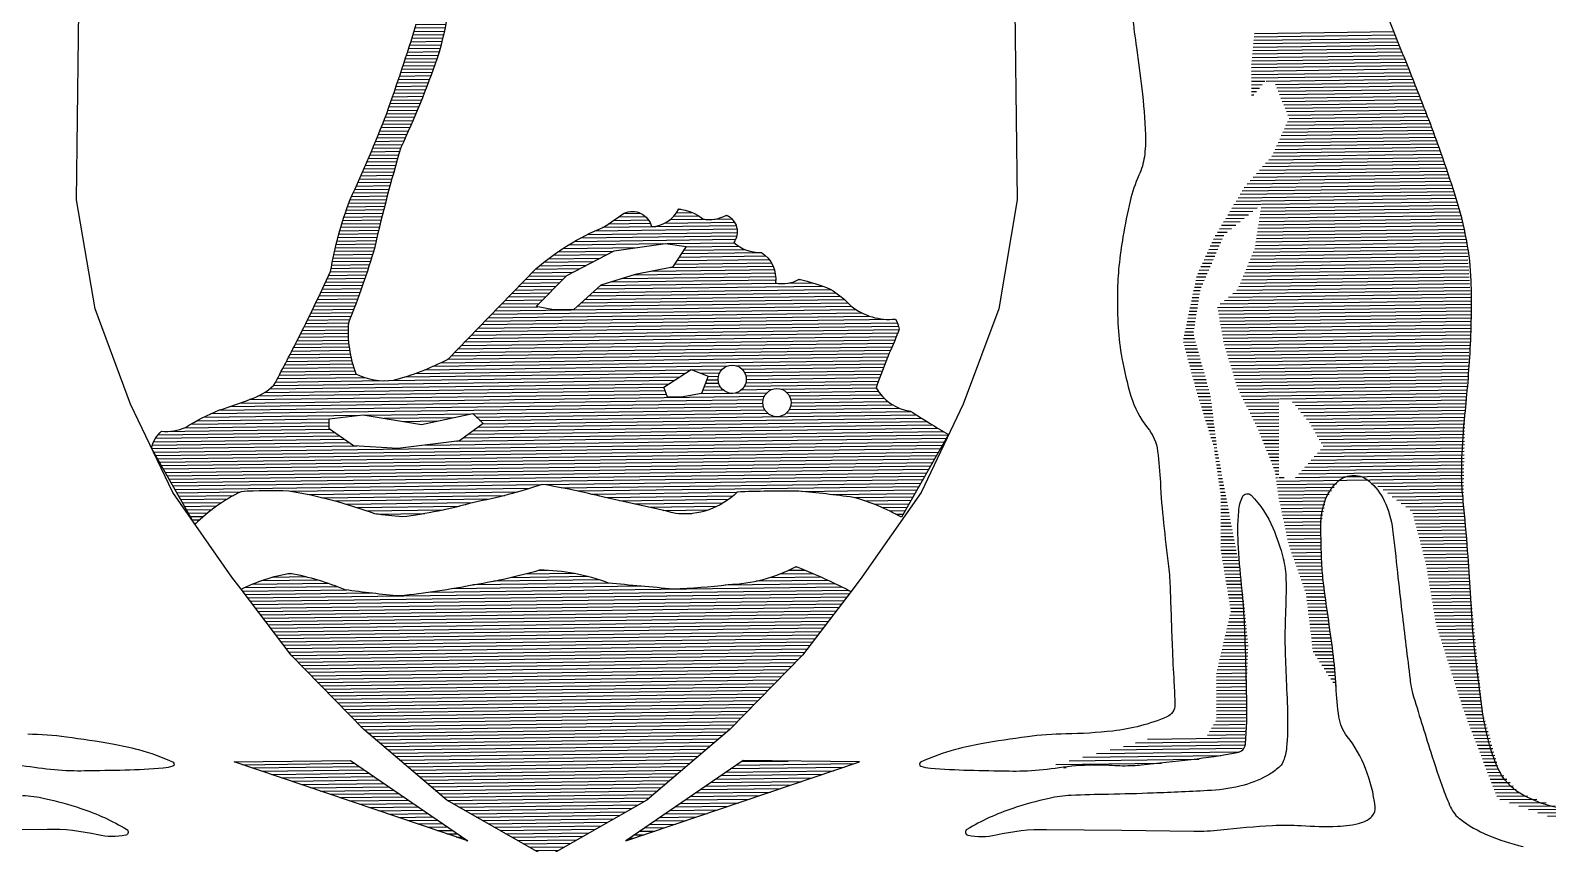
# Model space of a CAD drawing. Extents: x 0 to 420, y 0 to 297.
# Drawn here: x 363.204 to 367.948, y 99.036 to 101.58 of the extents above; entities that cross this region are included whole.
import ezdxf
from ezdxf.enums import TextEntityAlignment as Align

# ---------------------------------------------------------------- set-up
doc = ezdxf.new("R2010")
doc.units = 0
doc.header["$LTSCALE"] = 0.5
doc.layers.get('0').update_dxf_attribs({"linetype": 'CONTINUOUS'})
for name, color, linetype in [('TBLK07', 4, 'CONTINUOUS'), ('TBLK18', 4, 'CONTINUOUS'), ('TBLK25', 1, 'CONTINUOUS'), ('TBLK35', 3, 'CONTINUOUS'), ('TBLK50', 7, 'CONTINUOUS')]:
    doc.layers.add(name, color=color, linetype=linetype)
doc.styles.add('ISO', font='iso3098b.shx')

# ---------------------------------------------------------------- blocks, each defined once
blk = doc.blocks.new('*X67')
at = {"color": 0, "linetype": 'Continuous'}
for p, q in [((52167.79, 34200), (52179.09, 34200)), ((52169.13, 34201), (52177.1, 34201)), ((52170.48, 34202), (52173.32, 34202)), ((52162.62, 34196), (52183.15, 34196)), ((52163.89, 34197), (52182.43, 34197)), ((52165.17, 34198), (52181.67, 34198)), ((52166.48, 34199), (52180.54, 34199)), ((52157.69, 34192), (52185.61, 34192)), ((52158.9, 34193), (52185.05, 34193)), ((52160.13, 34194), (52184.46, 34194)), ((52161.37, 34195), (52183.82, 34195)), ((52152.4, 34187), (52187.92, 34187)), ((52153.41, 34188), (52187.52, 34188)), ((52154.43, 34189), (52187.09, 34189)), ((52155.46, 34190), (52186.63, 34190)), ((52156.51, 34191), (52186.14, 34191)), ((52148.47, 34183), (52149.69, 34183)), ((52149.44, 34184), (52152.69, 34184)), ((52150.41, 34185), (52158.21, 34185)), ((52151.4, 34186), (52188.29, 34186)), ((52160.06, 34185), (52173.53, 34185)), ((52163.24, 34184), (52172.57, 34184)), ((52165.22, 34183), (52171.12, 34183)), ((52173.8, 34185), (52188.6, 34185)), ((52175.58, 34184), (52188.56, 34184)), ((52176.86, 34183), (52188.5, 34183)), ((52177.87, 34182), (52188.44, 34182)), ((52178.61, 34181), (52188.37, 34181)), ((52178.73, 34180), (52188.29, 34180)), ((52178.81, 34179), (52188.21, 34179)), ((52178.88, 34178), (52188.11, 34178)), ((52178.86, 34174), (52187.63, 34174)), ((52178.9, 34175), (52187.76, 34175)), ((52178.91, 34177), (52188, 34177)), ((52178.92, 34176), (52187.89, 34176)), ((52178.26, 34169), (52186.82, 34169)), ((52178.43, 34170), (52187, 34170)), ((52178.58, 34171), (52187.17, 34171)), ((52178.7, 34172), (52187.33, 34172)), ((52178.8, 34173), (52187.48, 34173)), ((52177.25, 34165), (52186, 34165)), ((52177.57, 34166), (52186.22, 34166)), ((52177.83, 34167), (52186.42, 34167)), ((52178.06, 34168), (52186.63, 34168)), ((52175.93, 34161), (52185.02, 34161)), ((52176.26, 34162), (52185.28, 34162)), ((52176.59, 34163), (52185.53, 34163)), ((52176.92, 34164), (52185.77, 34164)), ((52174.25, 34156), (52183.57, 34156)), ((52174.59, 34157), (52183.88, 34157)), ((52174.93, 34158), (52184.18, 34158)), ((52175.26, 34159), (52184.47, 34159)), ((52175.6, 34160), (52184.75, 34160)), ((52172.87, 34152), (52182.07, 34152)), ((52173.22, 34153), (52182.45, 34153)), ((52173.56, 34154), (52182.83, 34154)), ((52173.91, 34155), (52183.2, 34155)), ((52171.11, 34147), (52180.1, 34147)), ((52171.46, 34148), (52180.5, 34148)), ((52171.82, 34149), (52180.9, 34149)), ((52172.17, 34150), (52181.29, 34150)), ((52172.52, 34151), (52181.68, 34151)), ((52169.67, 34143), (52178.44, 34143)), ((52170.03, 34144), (52178.86, 34144)), ((52170.39, 34145), (52179.28, 34145)), ((52170.75, 34146), (52179.69, 34146)), ((52167.75, 34138), (52176.27, 34138)), ((52168.16, 34139), (52176.72, 34139)), ((52168.56, 34140), (52177.15, 34140)), ((52168.94, 34141), (52177.59, 34141)), ((52169.3, 34142), (52178.02, 34142)), ((52166.1, 34134), (52174.45, 34134)), ((52166.51, 34135), (52174.91, 34135)), ((52166.93, 34136), (52175.37, 34136)), ((52167.34, 34137), (52175.82, 34137)), ((52164.39, 34130), (52172.57, 34130)), ((52164.82, 34131), (52173.04, 34131)), ((52165.25, 34132), (52173.51, 34132)), ((52165.67, 34133), (52173.99, 34133)), ((52162.19, 34125), (52171.05, 34125)), ((52162.64, 34126), (52171.35, 34126)), ((52163.08, 34127), (52171.65, 34127)), ((52163.52, 34128), (52171.96, 34128)), ((52163.96, 34129), (52172.26, 34129)), ((52160.38, 34121), (52169.88, 34121)), ((52160.83, 34122), (52170.17, 34122)), ((52161.29, 34123), (52170.46, 34123)), ((52161.74, 34124), (52170.76, 34124)), ((52158.04, 34116), (52168.47, 34116)), ((52158.51, 34117), (52168.75, 34117)), ((52158.98, 34118), (52169.03, 34118)), ((52159.45, 34119), (52169.31, 34119)), ((52159.91, 34120), (52169.59, 34120)), ((52156.42, 34112), (52167.38, 34112)), ((52156.79, 34113), (52167.65, 34113)), ((52157.17, 34114), (52167.92, 34114)), ((52157.57, 34115), (52168.19, 34115)), ((52154.74, 34107), (52166.07, 34107)), ((52155.05, 34108), (52166.33, 34108)), ((52155.38, 34109), (52166.59, 34109)), ((52155.72, 34110), (52166.85, 34110)), ((52156.06, 34111), (52167.11, 34111)), ((52233.03, 34107), (52245.3, 34107)), ((52234.56, 34108), (52244.76, 34108)), ((52236.04, 34109), (52243.9, 34109)), ((52237.47, 34110), (52242.43, 34110)), ((52249.45, 34107), (52269.88, 34107)), ((52251.06, 34108), (52261.16, 34108)), ((52252.15, 34109), (52259.38, 34109)), ((52252.95, 34110), (52257.57, 34110)), ((52253.56, 34111), (52254.26, 34111)), ((52264.13, 34108), (52269.11, 34108)), ((52267.42, 34109), (52267.78, 34109)), ((52153.59, 34103), (52165.07, 34103)), ((52153.86, 34104), (52165.32, 34104)), ((52154.14, 34105), (52165.57, 34105)), ((52154.44, 34106), (52165.82, 34106)), ((52224.88, 34103), (52270.48, 34103)), ((52226.87, 34104), (52270.63, 34104)), ((52229.02, 34105), (52270.58, 34105)), ((52231.38, 34106), (52270.34, 34106)), ((52152.37, 34098), (52163.65, 34098)), ((52152.6, 34099), (52163.96, 34099)), ((52152.83, 34100), (52164.27, 34100)), ((52153.07, 34101), (52164.57, 34101)), ((52153.32, 34102), (52164.82, 34102)), ((52216.68, 34098), (52232.42, 34098)), ((52218.13, 34099), (52234.42, 34099)), ((52219.67, 34100), (52241.42, 34100)), ((52221.3, 34101), (52248.92, 34101)), ((52223.03, 34102), (52270.14, 34102)), ((52250.15, 34101), (52269.7, 34101)), ((52254.21, 34098), (52277.73, 34098)), ((52254.87, 34099), (52272.82, 34099)), ((52255.54, 34100), (52270.98, 34100)), ((52151.56, 34094), (52162.33, 34094)), ((52151.77, 34095), (52162.67, 34095)), ((52151.96, 34096), (52163, 34096)), ((52152.16, 34097), (52163.33, 34097)), ((52211.51, 34094), (52224.42, 34094)), ((52212.7, 34095), (52226.42, 34095)), ((52213.96, 34096), (52228.42, 34096)), ((52215.29, 34097), (52230.42, 34097)), ((52251.1, 34094), (52280.96, 34094)), ((52252.21, 34095), (52280.47, 34095)), ((52252.87, 34096), (52279.81, 34096)), ((52253.54, 34097), (52278.93, 34097)), ((52149.63, 34090), (52160.92, 34090)), ((52150.11, 34091), (52161.29, 34091)), ((52150.6, 34092), (52161.64, 34092)), ((52151.08, 34093), (52161.99, 34093)), ((52207.51, 34090), (52218.51, 34090)), ((52208.51, 34091), (52219.51, 34091)), ((52209.51, 34092), (52220.51, 34092)), ((52210.51, 34093), (52222.42, 34093)), ((52233.63, 34090), (52281.68, 34090)), ((52236.97, 34091), (52281.67, 34091)), ((52240.3, 34092), (52281.55, 34092)), ((52245.6, 34093), (52281.32, 34093)), ((52288.43, 34090), (52288.96, 34090)), ((52147.16, 34085), (52159.03, 34085)), ((52147.66, 34086), (52159.42, 34086)), ((52148.15, 34087), (52159.81, 34087)), ((52148.65, 34088), (52160.19, 34088)), ((52149.14, 34089), (52160.56, 34089)), ((52202.51, 34085), (52213.51, 34085)), ((52203.51, 34086), (52214.51, 34086)), ((52204.51, 34087), (52215.51, 34087)), ((52205.51, 34088), (52216.51, 34088)), ((52206.51, 34089), (52217.51, 34089)), ((52225.93, 34085), (52300.51, 34085)), ((52227.07, 34086), (52299.21, 34086)), ((52228.21, 34087), (52297.75, 34087)), ((52229.35, 34088), (52295.32, 34088)), ((52230.5, 34089), (52282.08, 34089)), ((52285.4, 34089), (52292.44, 34089)), ((52145.15, 34081), (52157.41, 34081)), ((52145.66, 34082), (52157.83, 34082)), ((52146.16, 34083), (52158.23, 34083)), ((52146.66, 34084), (52158.64, 34084)), ((52198.51, 34081), (52305.07, 34081)), ((52199.51, 34082), (52303.71, 34082)), ((52200.51, 34083), (52212.06, 34083)), ((52201.51, 34084), (52212.51, 34084)), ((52223.64, 34083), (52302.73, 34083)), ((52224.78, 34084), (52301.68, 34084)), ((52142.59, 34076), (52156.48, 34076)), ((52143.11, 34077), (52156.49, 34077)), ((52143.62, 34078), (52156.53, 34078)), ((52144.14, 34079), (52156.59, 34079)), ((52144.65, 34080), (52156.99, 34080)), ((52193.51, 34076), (52317.39, 34076)), ((52194.51, 34077), (52317.07, 34077)), ((52195.51, 34078), (52316.65, 34078)), ((52196.51, 34079), (52309.08, 34079)), ((52197.51, 34080), (52306.76, 34080)), ((52140.5, 34072), (52156.73, 34072)), ((52141.03, 34073), (52156.63, 34073)), ((52141.55, 34074), (52156.55, 34074)), ((52142.07, 34075), (52156.5, 34075)), ((52189.51, 34072), (52316.34, 34072)), ((52190.51, 34073), (52316.76, 34073)), ((52191.51, 34074), (52317.17, 34074)), ((52192.51, 34075), (52317.57, 34075)), ((52137.82, 34067), (52157.69, 34067)), ((52138.36, 34068), (52157.44, 34068)), ((52138.9, 34069), (52157.22, 34069)), ((52139.43, 34070), (52157.03, 34070)), ((52139.97, 34071), (52156.86, 34071)), ((52183.34, 34067), (52314.16, 34067)), ((52185.42, 34068), (52314.56, 34068)), ((52186.51, 34069), (52315.02, 34069)), ((52187.51, 34070), (52315.47, 34070)), ((52188.51, 34071), (52315.91, 34071)), ((52135.65, 34063), (52161.28, 34063)), ((52136.2, 34064), (52158.79, 34064)), ((52136.74, 34065), (52158.29, 34065)), ((52137.28, 34066), (52157.97, 34066)), ((52172.85, 34063), (52254.86, 34063)), ((52175.93, 34064), (52256.46, 34064)), ((52178.64, 34065), (52267.29, 34065)), ((52181.1, 34066), (52313.75, 34066)), ((52256.83, 34064), (52265.68, 34064)), ((52259.33, 34063), (52264.95, 34063)), ((52269.91, 34065), (52313.34, 34065)), ((52271.52, 34064), (52312.94, 34064)), ((52272.26, 34063), (52312.54, 34063)), ((52131.82, 34059), (52248.63, 34059)), ((52133.28, 34060), (52250.06, 34060)), ((52134.5, 34061), (52251.66, 34061)), ((52135.1, 34062), (52167.04, 34062)), ((52168.16, 34062), (52253.26, 34062)), ((52260.37, 34059), (52265.05, 34059)), ((52260.77, 34060), (52264.63, 34060)), ((52261.17, 34061), (52264.48, 34061)), ((52261.57, 34062), (52264.58, 34062)), ((52272.16, 34059), (52310.96, 34059)), ((52272.58, 34060), (52311.35, 34060)), ((52272.62, 34062), (52312.14, 34062)), ((52272.72, 34061), (52311.75, 34061)), ((52118.37, 34054), (52277.48, 34054)), ((52121.65, 34055), (52277.58, 34055)), ((52124.65, 34056), (52277.95, 34056)), ((52127.37, 34057), (52249.3, 34057)), ((52129.96, 34058), (52248.97, 34058)), ((52259.06, 34057), (52278.68, 34057)), ((52259.97, 34058), (52265.87, 34058)), ((52271.33, 34058), (52280.29, 34058)), ((52282.91, 34058), (52310.65, 34058)), ((52284.52, 34057), (52311.25, 34057)), ((52285.26, 34056), (52311.99, 34056)), ((52285.62, 34055), (52312.88, 34055)), ((52285.72, 34054), (52313.97, 34054)), ((52110.13, 34050), (52150.6, 34050)), ((52111.93, 34051), (52150.6, 34051)), ((52113.88, 34052), (52159.69, 34052)), ((52116.01, 34053), (52277.63, 34053)), ((52161.12, 34052), (52192.15, 34052)), ((52166.78, 34051), (52187.15, 34051)), ((52172.45, 34050), (52182.15, 34050)), ((52192.69, 34052), (52278.05, 34052)), ((52193.69, 34051), (52278.87, 34051)), ((52194.69, 34050), (52322.28, 34050)), ((52284.33, 34051), (52320.74, 34051)), ((52285.16, 34052), (52317.31, 34052)), ((52285.58, 34053), (52315.37, 34053)), ((52099.22, 34045), (52154.93, 34045)), ((52099.77, 34046), (52153.53, 34046)), ((52100.51, 34047), (52152.13, 34047)), ((52101.49, 34048), (52150.73, 34048)), ((52108.37, 34049), (52150.6, 34049)), ((52189.87, 34045), (52330.14, 34045)), ((52191.27, 34046), (52328.55, 34046)), ((52192.67, 34047), (52326.96, 34047)), ((52194.07, 34048), (52325.39, 34048)), ((52195.47, 34049), (52323.83, 34049)), ((52098.66, 34043), (52158.78, 34043)), ((52098.81, 34044), (52156.33, 34044)), ((52099.21, 34042), (52330.38, 34042)), ((52099.76, 34041), (52329.8, 34041)), ((52178.78, 34043), (52330.97, 34043)), ((52187.78, 34044), (52331.55, 34044)), ((52100.32, 34040), (52329.22, 34040)), ((52100.87, 34039), (52328.63, 34039)), ((52101.42, 34038), (52328.05, 34038)), ((52101.98, 34037), (52327.47, 34037)), ((52102.53, 34036), (52326.88, 34036)), ((52103.08, 34035), (52326.3, 34035)), ((52103.63, 34034), (52325.72, 34034)), ((52104.19, 34033), (52325.13, 34033)), ((52104.74, 34032), (52324.55, 34032)), ((52105.29, 34031), (52212.32, 34031)), ((52105.85, 34030), (52124.41, 34030)), ((52106.4, 34029), (52122.43, 34029)), ((52106.95, 34028), (52120.64, 34028)), ((52107.51, 34027), (52119, 34027)), ((52139.1, 34030), (52209.13, 34030)), ((52144, 34029), (52205.65, 34029)), ((52148.19, 34028), (52201.77, 34028)), ((52151.89, 34027), (52197.35, 34027)), ((52213.11, 34031), (52323.97, 34031)), ((52218.31, 34030), (52323.38, 34030)), ((52222.92, 34029), (52322.8, 34029)), ((52227.1, 34028), (52269.51, 34028)), ((52231, 34027), (52268.4, 34027)), ((52288.52, 34028), (52322.22, 34028)), ((52297.18, 34027), (52321.63, 34027)), ((52108.06, 34026), (52117.49, 34026)), ((52108.61, 34025), (52116.09, 34025)), ((52109.16, 34024), (52114.79, 34024)), ((52109.72, 34023), (52113.56, 34023)), ((52155.24, 34026), (52192.27, 34026)), ((52158.31, 34025), (52188.34, 34025)), ((52161.17, 34024), (52183.82, 34024)), ((52164.24, 34023), (52178.32, 34023)), ((52235.38, 34026), (52267.11, 34026)), ((52239.66, 34025), (52265.59, 34025)), ((52243.85, 34024), (52263.72, 34024)), ((52247.95, 34023), (52261.21, 34023)), ((52303.91, 34026), (52321.05, 34026)), ((52307.01, 34025), (52320.47, 34025)), ((52309.65, 34024), (52319.88, 34024)), ((52311.98, 34023), (52319.3, 34023)), ((52110.27, 34022), (52112.41, 34022)), ((52110.82, 34021), (52111.33, 34021)), ((52252.42, 34022), (52256.4, 34022)), ((52314.08, 34022), (52318.72, 34022)), ((52315.99, 34021), (52318.13, 34021))]:
    blk.add_line(p, q, dxfattribs=at)
blk = doc.blocks.new('*X73')
at = {"color": 0, "linetype": 'Continuous'}
for p, q in [((602.15, 271), (643.35, 271)), ((602.27, 272), (642.96, 272)), ((601.7, 267), (644.91, 267)), ((601.81, 268), (644.52, 268)), ((601.93, 269), (644.13, 269)), ((602.04, 270), (643.74, 270)), ((601.25, 262), (646.85, 262)), ((601.26, 263), (646.47, 263)), ((601.36, 264), (646.08, 264)), ((601.47, 265), (645.69, 265)), ((601.59, 266), (645.3, 266)), ((601.2, 258), (605.12, 258)), ((601.21, 259), (648.01, 259)), ((601.22, 260), (647.63, 260)), ((601.24, 261), (647.24, 261)), ((605.47, 258), (648.37, 258)), ((601.14, 254), (601.83, 254)), ((601.16, 255), (602.66, 255)), ((601.17, 256), (603.48, 256)), ((601.18, 257), (604.3, 257)), ((608.21, 257), (648.74, 257)), ((608.59, 256), (649.11, 256)), ((608.98, 255), (649.48, 255)), ((609.36, 254), (649.84, 254)), ((609.75, 253), (650.21, 253)), ((610.13, 252), (650.58, 252)), ((610.52, 251), (650.94, 251)), ((610.9, 250), (651.31, 250)), ((611.29, 249), (651.68, 249)), ((610.64, 244), (653.51, 244)), ((611.11, 245), (653.15, 245)), ((611.58, 246), (652.78, 246)), ((611.67, 248), (652.05, 248)), ((612.05, 247), (652.41, 247)), ((608.76, 240), (654.98, 240)), ((609.23, 241), (654.62, 241)), ((609.7, 242), (654.25, 242)), ((610.17, 243), (653.88, 243)), ((606.85, 236), (656.43, 236)), ((607.35, 237), (656.08, 237)), ((607.82, 238), (655.72, 238)), ((608.29, 239), (655.35, 239)), ((602.29, 231), (658.03, 231)), ((603.2, 232), (657.71, 232)), ((604.11, 233), (657.39, 233)), ((605.02, 234), (657.07, 234)), ((605.93, 235), (656.75, 235)), ((598.69, 227), (659.31, 227)), ((599.55, 228), (658.99, 228)), ((600.46, 229), (658.67, 229)), ((601.37, 230), (658.35, 230)), ((595.6, 222), (603.59, 222)), ((596.22, 223), (660.52, 223)), ((596.83, 224), (660.28, 224)), ((597.45, 225), (659.95, 225)), ((598.07, 226), (659.63, 226)), ((603.71, 222), (660.76, 222)), ((593.13, 218), (598.57, 218)), ((593.75, 219), (599.83, 219)), ((594.36, 220), (601.08, 220)), ((594.98, 221), (602.34, 221)), ((603.04, 218), (661.71, 218)), ((603.21, 219), (661.47, 219)), ((603.38, 220), (661.24, 220)), ((603.55, 221), (661, 221)), ((590.04, 213), (592.5, 213)), ((590.66, 214), (593.55, 214)), ((591.27, 215), (594.81, 215)), ((591.89, 216), (596.06, 216)), ((592.51, 217), (597.32, 217)), ((602.21, 213), (662.91, 213)), ((602.38, 214), (662.67, 214)), ((602.54, 215), (662.43, 215)), ((602.71, 216), (662.19, 216)), ((602.88, 217), (661.95, 217)), ((588.05, 209), (590.69, 209)), ((588.52, 210), (591.14, 210)), ((588.99, 211), (591.59, 211)), ((589.46, 212), (592.05, 212)), ((601.5, 209), (663.59, 209)), ((601.71, 210), (663.54, 210)), ((601.87, 211), (663.38, 211)), ((602.04, 212), (663.14, 212)), ((586.17, 205), (588.87, 205)), ((586.64, 206), (589.33, 206)), ((587.11, 207), (589.78, 207)), ((587.58, 208), (590.23, 208)), ((599.77, 205), (663.8, 205)), ((600.21, 206), (663.75, 206)), ((600.64, 207), (663.7, 207)), ((601.07, 208), (663.64, 208)), ((584.16, 200), (586.61, 200)), ((584.38, 201), (587.06, 201)), ((584.76, 202), (587.52, 202)), ((585.23, 203), (587.97, 203)), ((585.7, 204), (588.42, 204)), ((597.61, 200), (664.07, 200)), ((598.05, 201), (664.02, 201)), ((598.48, 202), (663.97, 202)), ((598.91, 203), (663.91, 203)), ((599.34, 204), (663.86, 204)), ((583.26, 196), (585.18, 196)), ((583.48, 197), (585.35, 197)), ((583.71, 198), (585.7, 198)), ((583.93, 199), (586.16, 199)), ((594.92, 196), (664.29, 196)), ((596.15, 197), (664.23, 197)), ((596.75, 198), (664.18, 198)), ((597.18, 199), (664.13, 199)), ((582.14, 191), (584.35, 191)), ((582.36, 192), (584.51, 192)), ((582.59, 193), (584.68, 193)), ((582.81, 194), (584.85, 194)), ((583.03, 195), (585.02, 195)), ((590.39, 192), (664.5, 192)), ((590.56, 191), (664.55, 191)), ((591.23, 193), (664.45, 193)), ((592.46, 194), (664.39, 194)), ((593.69, 195), (664.34, 195)), ((581.24, 187), (583.68, 187)), ((581.47, 188), (583.85, 188)), ((581.69, 189), (584.01, 189)), ((581.91, 190), (584.18, 190)), ((590.73, 190), (664.61, 190)), ((590.9, 189), (664.58, 189)), ((591.06, 188), (664.51, 188)), ((591.23, 187), (664.43, 187)), ((580.32, 182), (583.87, 182)), ((580.34, 183), (583.6, 183)), ((580.57, 184), (583.34, 184)), ((580.79, 185), (583.34, 185)), ((581.02, 186), (583.51, 186)), ((591.4, 186), (664.35, 186)), ((591.57, 185), (664.27, 185)), ((591.74, 184), (664.2, 184)), ((591.91, 183), (664.12, 183)), ((592.07, 182), (664.04, 182)), ((580.57, 181), (584.13, 181)), ((580.82, 180), (584.39, 180)), ((581.08, 179), (584.66, 179)), ((581.33, 178), (584.92, 178)), ((592.28, 181), (663.97, 181)), ((592.57, 180), (663.89, 180)), ((592.86, 179), (663.81, 179)), ((593.16, 178), (663.73, 178)), ((581.58, 177), (585.18, 177)), ((581.83, 176), (585.45, 176)), ((582.09, 175), (585.71, 175)), ((582.34, 174), (585.98, 174)), ((582.59, 173), (586.24, 173)), ((593.45, 177), (663.66, 177)), ((593.74, 176), (663.58, 176)), ((594.04, 175), (663.5, 175)), ((594.33, 174), (663.43, 174)), ((594.62, 173), (663.35, 173)), ((582.85, 172), (586.5, 172)), ((583.1, 171), (586.77, 171)), ((583.35, 170), (587.03, 170)), ((583.6, 169), (587.3, 169)), ((594.92, 172), (663.27, 172)), ((595.21, 171), (663.19, 171)), ((595.5, 170), (663.12, 170)), ((595.8, 169), (663.04, 169)), ((583.86, 168), (587.56, 168)), ((584.13, 167), (587.82, 167)), ((584.43, 166), (588.04, 166)), ((584.72, 165), (588.15, 165)), ((596.13, 168), (662.96, 168)), ((596.61, 167), (662.89, 167)), ((597.1, 166), (662.81, 166)), ((597.58, 165), (607.99, 165)), ((608.19, 165), (662.73, 165)), ((585.02, 164), (588.26, 164)), ((585.32, 163), (588.38, 163)), ((585.62, 162), (588.49, 162)), ((585.92, 161), (588.6, 161)), ((586.21, 160), (588.71, 160)), ((598.07, 164), (607.98, 164)), ((598.55, 163), (607.96, 163)), ((599.03, 162), (607.95, 162)), ((599.52, 161), (607.94, 161)), ((600, 160), (607.92, 160)), ((611.98, 164), (662.65, 164)), ((612.79, 163), (662.58, 163)), ((613.6, 162), (662.5, 162)), ((614.41, 161), (662.42, 161)), ((615.22, 160), (662.35, 160)), ((586.51, 159), (588.82, 159)), ((586.81, 158), (588.93, 158)), ((587.11, 157), (589.05, 157)), ((587.41, 156), (589.16, 156)), ((600.49, 159), (607.91, 159)), ((600.97, 158), (607.9, 158)), ((601.45, 157), (607.89, 157)), ((601.92, 156), (607.87, 156)), ((616.03, 159), (662.3, 159)), ((616.85, 158), (662.26, 158)), ((617.42, 157), (662.23, 157)), ((617.97, 156), (662.2, 156)), ((587.71, 155), (589.27, 155)), ((588, 154), (589.38, 154)), ((588.3, 153), (589.49, 153)), ((588.6, 152), (589.61, 152)), ((588.85, 151), (589.72, 151)), ((602.31, 155), (607.86, 155)), ((602.69, 154), (607.85, 154)), ((603.08, 153), (607.83, 153)), ((603.46, 152), (607.82, 152)), ((603.85, 151), (607.81, 151)), ((618.53, 155), (662.17, 155)), ((619.08, 154), (662.14, 154)), ((619.63, 153), (662.1, 153)), ((620.19, 152), (662.07, 152)), ((620.74, 151), (662.04, 151)), ((588.98, 150), (589.85, 150)), ((589.11, 149), (590.02, 149)), ((589.24, 148), (590.2, 148)), ((589.37, 147), (590.37, 147)), ((604.23, 150), (607.79, 150)), ((604.62, 149), (607.78, 149)), ((605, 148), (607.77, 148)), ((605.39, 147), (607.76, 147)), ((617.22, 147), (661.91, 147)), ((618.14, 148), (661.95, 148)), ((619.07, 149), (661.98, 149)), ((619.99, 150), (662.01, 150)), ((589.5, 146), (590.54, 146)), ((589.63, 145), (590.72, 145)), ((589.76, 144), (590.89, 144)), ((589.89, 143), (591.07, 143)), ((590.02, 142), (591.24, 142)), ((605.77, 146), (607.74, 146)), ((606.16, 145), (607.73, 145)), ((606.54, 144), (607.72, 144)), ((606.71, 143), (606.86, 143)), ((606.84, 142), (607.31, 142)), ((606.93, 143), (607.7, 143)), ((607.69, 142), (609.27, 142)), ((612.6, 142), (661.76, 142)), ((613.52, 143), (661.79, 143)), ((614.45, 144), (661.82, 144)), ((615.37, 145), (661.85, 145)), ((616.3, 146), (661.88, 146)), ((590.15, 141), (591.41, 141)), ((590.27, 140), (591.59, 140)), ((590.4, 139), (591.76, 139)), ((590.53, 138), (591.94, 138)), ((606.97, 141), (661.72, 141)), ((607.1, 140), (624.52, 140)), ((607.23, 139), (623.78, 139)), ((607.36, 138), (623.04, 138)), ((635.03, 140), (661.69, 140)), ((636.56, 139), (661.66, 139)), ((638.1, 138), (661.63, 138)), ((590.59, 134), (592.63, 134)), ((590.6, 135), (592.46, 135)), ((590.61, 136), (592.28, 136)), ((590.62, 137), (592.11, 137)), ((607.49, 137), (622.3, 137)), ((607.62, 136), (621.56, 136)), ((607.83, 135), (621.23, 135)), ((608.03, 134), (621.03, 134)), ((639.48, 137), (661.6, 137)), ((640.78, 136), (661.57, 136)), ((642.08, 135), (661.53, 135)), ((643.38, 134), (661.54, 134)), ((590.52, 129), (593.52, 129)), ((590.53, 130), (593.34, 130)), ((590.55, 131), (593.16, 131)), ((590.56, 132), (592.99, 132)), ((590.57, 133), (592.81, 133)), ((608.23, 133), (620.82, 133)), ((608.43, 132), (620.62, 132)), ((608.63, 131), (620.41, 131)), ((608.83, 130), (620.21, 130)), ((609.03, 129), (620, 129)), ((644.67, 133), (661.61, 133)), ((645.97, 132), (661.69, 132)), ((646.7, 131), (661.76, 131)), ((646.95, 130), (661.84, 130)), ((647.2, 129), (661.91, 129)), ((590.47, 125), (594.23, 125)), ((590.48, 126), (594.05, 126)), ((590.49, 127), (593.87, 127)), ((590.51, 128), (593.7, 128)), ((609.23, 128), (619.8, 128)), ((609.43, 127), (619.8, 127)), ((609.63, 126), (619.81, 126)), ((609.83, 125), (619.82, 125)), ((647.46, 128), (661.99, 128)), ((647.71, 127), (662.06, 127)), ((647.96, 126), (662.13, 126)), ((648.21, 125), (662.21, 125)), ((590.43, 122), (594.76, 122)), ((590.44, 123), (594.58, 123)), ((590.46, 124), (594.4, 124)), ((590.46, 121), (594.93, 121)), ((590.62, 120), (595.11, 120)), ((610.03, 124), (619.83, 124)), ((610.23, 123), (619.84, 123)), ((610.44, 122), (619.85, 122)), ((610.78, 121), (619.86, 121)), ((611.12, 120), (619.88, 120)), ((648.47, 124), (662.28, 124)), ((648.72, 123), (662.36, 123)), ((648.97, 122), (662.43, 122)), ((649.23, 121), (662.51, 121)), ((649.48, 120), (662.58, 120)), ((590.77, 119), (595.29, 119)), ((590.92, 118), (595.47, 118)), ((591.08, 117), (595.64, 117)), ((591.23, 116), (595.82, 116)), ((611.47, 119), (619.89, 119)), ((611.81, 118), (619.9, 118)), ((612.15, 117), (619.91, 117)), ((612.49, 116), (619.98, 116)), ((649.73, 119), (662.64, 119)), ((649.98, 118), (662.69, 118)), ((650.24, 117), (662.75, 117)), ((650.44, 116), (662.8, 116)), ((591.38, 115), (596, 115)), ((591.54, 114), (596.17, 114)), ((591.69, 113), (596.33, 113)), ((591.84, 112), (596.42, 112)), ((592, 111), (596.51, 111)), ((612.84, 115), (620.05, 115)), ((613.18, 114), (620.12, 114)), ((613.52, 113), (620.2, 113)), ((613.86, 112), (620.27, 112)), ((614.21, 111), (620.34, 111)), ((650.59, 115), (662.85, 115)), ((650.75, 114), (662.91, 114)), ((650.9, 113), (662.96, 113)), ((651.05, 112), (663.02, 112)), ((651.21, 111), (663.07, 111)), ((592.15, 110), (596.59, 110)), ((592.3, 109), (596.68, 109)), ((592.46, 108), (596.77, 108)), ((592.61, 107), (596.85, 107)), ((614.55, 110), (620.46, 110)), ((614.89, 109), (620.59, 109)), ((615.23, 108), (620.71, 108)), ((615.35, 107), (620.83, 107)), ((651.36, 110), (663.12, 110)), ((651.51, 109), (663.18, 109)), ((651.67, 108), (663.23, 108)), ((651.82, 107), (663.31, 107)), ((592.76, 106), (596.94, 106)), ((592.92, 105), (597.03, 105)), ((593.07, 104), (597.12, 104)), ((593.13, 103), (597.2, 103)), ((615.45, 106), (620.96, 106)), ((615.56, 105), (621.08, 105)), ((615.66, 104), (621.2, 104)), ((615.77, 103), (621.33, 103)), ((651.97, 106), (663.4, 106)), ((652.13, 105), (663.49, 105)), ((652.28, 104), (663.58, 104)), ((652.43, 103), (663.67, 103)), ((591.9, 98), (597.64, 98)), ((592.15, 99), (597.55, 99)), ((592.39, 100), (597.46, 100)), ((592.64, 101), (597.38, 101)), ((592.88, 102), (597.29, 102)), ((615.87, 102), (621.45, 102)), ((615.98, 101), (621.57, 101)), ((616.08, 100), (621.7, 100)), ((616.19, 99), (621.82, 99)), ((616.29, 98), (621.94, 98)), ((652.59, 102), (663.75, 102)), ((652.74, 101), (663.84, 101)), ((652.89, 100), (663.93, 100)), ((653.05, 99), (664.02, 99)), ((653.27, 98), (664.11, 98)), ((590.92, 94), (597.98, 94)), ((591.16, 95), (597.9, 95)), ((591.41, 96), (597.81, 96)), ((591.66, 97), (597.72, 97)), ((616.39, 97), (622.07, 97)), ((616.5, 96), (622.19, 96)), ((616.6, 95), (622.31, 95)), ((616.71, 94), (622.44, 94)), ((653.58, 97), (664.2, 97)), ((653.88, 96), (664.29, 96)), ((654.19, 95), (664.38, 95)), ((654.49, 94), (664.47, 94)), ((589.69, 89), (597.86, 89)), ((589.94, 90), (597.91, 90)), ((590.18, 91), (597.95, 91)), ((590.43, 92), (598, 92)), ((590.67, 93), (598.05, 93)), ((616.81, 93), (622.56, 93)), ((616.92, 92), (622.69, 92)), ((617.02, 91), (622.81, 91)), ((617.62, 90), (622.89, 90)), ((618.26, 89), (622.97, 89)), ((654.8, 93), (664.56, 93)), ((655.1, 92), (664.65, 92)), ((655.41, 91), (664.74, 91)), ((655.72, 90), (664.83, 90)), ((656.02, 89), (664.92, 89)), ((588.76, 85), (597.67, 85)), ((588.96, 86), (597.72, 86)), ((589.2, 87), (597.76, 87)), ((589.45, 88), (597.81, 88)), ((618.89, 88), (623.05, 88)), ((619.53, 87), (623.12, 87)), ((620.17, 86), (623.2, 86)), ((620.8, 85), (623.27, 85)), ((656.33, 88), (665.01, 88)), ((656.63, 87), (665.1, 87)), ((656.94, 86), (665.18, 86)), ((657.24, 85), (665.27, 85)), ((588.68, 80), (597.43, 80)), ((588.7, 81), (597.48, 81)), ((588.71, 82), (597.52, 82)), ((588.73, 83), (597.57, 83)), ((588.75, 84), (597.62, 84)), ((621.44, 84), (623.35, 84)), ((622.08, 83), (623.43, 83)), ((622.72, 82), (623.5, 82)), ((623.35, 81), (623.58, 81)), ((657.55, 84), (665.36, 84)), ((657.86, 83), (665.45, 83)), ((658.16, 82), (665.54, 82)), ((658.47, 81), (665.63, 81)), ((658.77, 80), (665.72, 80)), ((588.62, 76), (597.24, 76)), ((588.63, 77), (597.29, 77)), ((588.65, 78), (597.33, 78)), ((588.67, 79), (597.38, 79)), ((659.08, 79), (665.81, 79)), ((659.38, 78), (665.9, 78)), ((659.69, 77), (665.99, 77)), ((660, 76), (666.08, 76)), ((588.3, 71), (597, 71)), ((588.55, 72), (597.05, 72)), ((588.57, 73), (597.1, 73)), ((588.59, 74), (597.14, 74)), ((588.6, 75), (597.19, 75)), ((660.3, 75), (666.17, 75)), ((660.61, 74), (666.26, 74)), ((660.94, 73), (666.35, 73)), ((661.31, 72), (666.56, 72)), ((661.68, 71), (666.83, 71)), ((585.82, 67), (596.81, 67)), ((586.44, 68), (596.86, 68)), ((587.06, 69), (596.91, 69)), ((587.68, 70), (596.95, 70)), ((662.05, 70), (667.1, 70)), ((662.42, 69), (667.36, 69)), ((662.79, 68), (667.63, 68)), ((663.16, 67), (667.89, 67)), ((557.37, 63), (595.98, 63)), ((561.26, 64), (596.67, 64)), ((564.76, 65), (596.72, 65)), ((568.26, 66), (596.76, 66)), ((663.52, 66), (668.16, 66)), ((663.89, 65), (668.43, 65)), ((664.26, 64), (668.69, 64)), ((664.63, 63), (668.96, 63)), ((541.41, 59), (572.31, 59)), ((543.7, 58), (544.43, 58)), ((545.34, 60), (583.33, 60)), ((549.35, 61), (589.69, 61)), ((553.36, 62), (594.77, 62)), ((665, 62), (669.23, 62)), ((665.37, 61), (669.49, 61)), ((665.74, 60), (669.76, 60)), ((666.11, 59), (670.02, 59)), ((666.48, 58), (670.29, 58)), ((666.85, 57), (670.56, 57)), ((667.22, 56), (670.82, 56)), ((667.59, 55), (671.46, 55)), ((667.96, 54), (672.35, 54)), ((668.33, 53), (673.23, 53)), ((668.7, 52), (674.12, 52)), ((669.07, 51), (675.01, 51)), ((669.44, 50), (675.89, 50)), ((669.81, 49), (676.78, 49)), ((670.18, 48), (679.16, 48)), ((671.1, 47), (681.85, 47)), ((673.86, 46), (684.55, 46)), ((676.62, 45), (687.25, 45)), ((679.38, 44), (690.39, 44)), ((682.14, 43), (697, 43)), ((684.9, 42), (703.61, 42))]:
    blk.add_line(p, q, dxfattribs=at)
blk = doc.blocks.new('*X72')
at = {"color": 0, "linetype": 'Continuous'}
for p, q in [((303.63, 62), (336.45, 62)), ((306.46, 61), (337.86, 61)), ((309.29, 60), (339.28, 60)), ((312.13, 59), (340.7, 59)), ((314.96, 58), (342.11, 58)), ((445, 58), (476.4, 58)), ((446.49, 59), (479.48, 59)), ((447.99, 60), (482.57, 60)), ((449.49, 61), (463.2, 61)), ((317.79, 57), (343.53, 57)), ((320.63, 56), (344.95, 56)), ((323.46, 55), (346.36, 55)), ((326.29, 54), (347.78, 54)), ((439, 54), (464.05, 54)), ((440.5, 55), (467.14, 55)), ((442, 56), (470.23, 56)), ((443.5, 57), (473.31, 57)), ((329.13, 53), (349.2, 53)), ((331.96, 52), (350.61, 52)), ((334.79, 51), (352.03, 51)), ((337.63, 50), (353.45, 50)), ((340.46, 49), (354.86, 49)), ((431.52, 49), (448.62, 49)), ((433.01, 50), (451.71, 50)), ((434.51, 51), (454.79, 51)), ((436.01, 52), (457.88, 52)), ((437.51, 53), (460.97, 53)), ((343.29, 48), (356.28, 48)), ((346.13, 47), (357.7, 47)), ((348.96, 46), (359.11, 46)), ((351.79, 45), (360.53, 45)), ((425.52, 45), (436.27, 45)), ((427.02, 46), (439.36, 46)), ((428.52, 47), (442.45, 47)), ((430.02, 48), (445.53, 48)), ((354.63, 44), (361.95, 44)), ((357.46, 43), (363.36, 43)), ((360.29, 42), (364.78, 42)), ((363.13, 41), (366.2, 41)), ((365.96, 40), (367.61, 40)), ((418.04, 40), (420.84, 40)), ((419.53, 41), (423.93, 41)), ((421.03, 42), (427.01, 42)), ((422.53, 43), (430.1, 43)), ((424.03, 44), (433.19, 44)), ((368.79, 39), (369.03, 39)), ((416.54, 39), (417.75, 39))]:
    blk.add_line(p, q, dxfattribs=at)
blk = doc.blocks.new('*X68')
at = {"color": 0, "linetype": 'Continuous'}
for p, q in [((52133.52, 34005), (52143.28, 34005)), ((52138.06, 34006), (52139.04, 34006)), ((52207.44, 34005), (52221.71, 34005)), ((52211.27, 34006), (52213.93, 34006)), ((52284.32, 34005), (52289.18, 34005)), ((52286.42, 34006), (52286.82, 34006)), ((52124.63, 34001), (52155.2, 34001)), ((52125.18, 34002), (52152.4, 34002)), ((52127.51, 34003), (52149.74, 34003)), ((52130.21, 34004), (52146.75, 34004)), ((52186.18, 34001), (52241.37, 34001)), ((52192.1, 34002), (52232.37, 34002)), ((52198.13, 34003), (52229.14, 34003)), ((52203.13, 34004), (52225.91, 34004)), ((52265.79, 34001), (52297.79, 34001)), ((52274.92, 34002), (52295.74, 34002)), ((52278.91, 34003), (52293.63, 34003)), ((52281.87, 34004), (52291.45, 34004)), ((52125.36, 34000), (52162.45, 34000)), ((52126.1, 33999), (52301.8, 33999)), ((52126.84, 33998), (52302.06, 33998)), ((52127.58, 33997), (52301.28, 33997)), ((52128.32, 33996), (52300.5, 33996)), ((52179.07, 34000), (52299.81, 34000)), ((52129.06, 33995), (52299.72, 33995)), ((52129.8, 33994), (52298.94, 33994)), ((52130.54, 33993), (52298.16, 33993)), ((52131.28, 33992), (52297.38, 33992)), ((52132.02, 33991), (52296.6, 33991)), ((52132.76, 33990), (52295.82, 33990)), ((52133.49, 33989), (52295.04, 33989)), ((52134.23, 33988), (52294.26, 33988)), ((52134.97, 33987), (52293.48, 33987)), ((52135.71, 33986), (52292.7, 33986)), ((52136.45, 33985), (52291.92, 33985)), ((52137.19, 33984), (52291.14, 33984)), ((52137.93, 33983), (52290.36, 33983)), ((52138.69, 33982), (52289.58, 33982)), ((52139.64, 33981), (52288.8, 33981)), ((52140.6, 33980), (52287.98, 33980)), ((52141.55, 33979), (52286.98, 33979)), ((52142.51, 33978), (52285.97, 33978)), ((52143.46, 33977), (52284.97, 33977)), ((52144.42, 33976), (52283.96, 33976)), ((52145.37, 33975), (52282.96, 33975)), ((52146.32, 33974), (52281.95, 33974)), ((52147.28, 33973), (52280.95, 33973)), ((52148.23, 33972), (52279.94, 33972)), ((52149.19, 33971), (52278.94, 33971)), ((52150.14, 33970), (52277.93, 33970)), ((52151.1, 33969), (52276.92, 33969)), ((52152.05, 33968), (52275.92, 33968)), ((52153.01, 33967), (52274.91, 33967)), ((52153.96, 33966), (52273.91, 33966)), ((52154.92, 33965), (52272.9, 33965)), ((52155.87, 33964), (52271.9, 33964)), ((52156.82, 33963), (52270.89, 33963)), ((52157.78, 33962), (52269.89, 33962)), ((52158.73, 33961), (52268.88, 33961)), ((52159.71, 33960), (52267.88, 33960)), ((52160.85, 33959), (52266.87, 33959)), ((52161.99, 33958), (52265.73, 33958)), ((52163.13, 33957), (52264.52, 33957)), ((52164.28, 33956), (52263.32, 33956)), ((52165.42, 33955), (52262.11, 33955)), ((52166.56, 33954), (52260.91, 33954)), ((52167.71, 33953), (52259.7, 33953)), ((52168.85, 33952), (52258.5, 33952)), ((52169.99, 33951), (52257.29, 33951)), ((52171.13, 33950), (52256.09, 33950)), ((52172.28, 33949), (52254.88, 33949)), ((52173.42, 33948), (52253.68, 33948)), ((52174.56, 33947), (52252.47, 33947)), ((52175.71, 33946), (52251.27, 33946)), ((52176.85, 33945), (52250.07, 33945)), ((52177.99, 33944), (52248.86, 33944)), ((52179.13, 33943), (52247.66, 33943)), ((52180.28, 33942), (52246.45, 33942)), ((52181.42, 33941), (52245.25, 33941)), ((52182.56, 33940), (52244.04, 33940)), ((52183.76, 33939), (52242.84, 33939)), ((52185.46, 33938), (52241.43, 33938)), ((52187.17, 33937), (52239.62, 33937)), ((52188.87, 33936), (52237.81, 33936)), ((52190.58, 33935), (52235.99, 33935)), ((52192.29, 33934), (52234.18, 33934)), ((52193.99, 33933), (52232.37, 33933)), ((52195.7, 33932), (52230.56, 33932)), ((52197.4, 33931), (52228.75, 33931)), ((52199.11, 33930), (52226.93, 33930)), ((52200.82, 33929), (52225.12, 33929)), ((52202.52, 33928), (52223.31, 33928)), ((52204.23, 33927), (52221.5, 33927)), ((52205.93, 33926), (52219.69, 33926)), ((52207.64, 33925), (52217.87, 33925)), ((52209.34, 33924), (52216.06, 33924)), ((52211.05, 33923), (52214.25, 33923))]:
    blk.add_line(p, q, dxfattribs=at)
blk = doc.blocks.new('State Logo')
at = {"layer": 'TBLK07', "linetype": 'Continuous'}
for points in [[(3.7065, 3.2404, 0.008155), (3.7312, 3.0465, -0.006173), (3.7649, 2.7904, -0.020328), (3.7874, 2.5009, -0.042588), (3.7807, 2.3623, -0.075699), (3.7472, 2.2476, 0.052609), (3.6915, 2.0853, 0.013917), (3.6471, 1.8632, 0.017036), (3.6221, 1.6797, 0.02212), (3.6125, 1.5129, 0.016928), (3.6171, 1.2947, 0.032434), (3.64, 1.1039, 0.025448), (3.6971, 0.8658, 0.09944), (3.8011, 0.6681, -0.140515), (3.8638, 0.5213, -0.018759), (3.8809, 0.325, 0.014542), (3.9007, 0.0715, 0.004686), (3.9323, -0.1979, -0.017248), (3.9391, -0.2713, -0.00601), (3.9422, -0.3405, 0.001161), (3.9549, -0.6994, 0.005282), (3.9658, -0.9247, -0.008589), (3.9716, -1.0633, -0.306615), (3.922, -1.1405, -0.074016), (3.5843, -1.2294, -0.023799), (3.29, -1.2477, 0.029044), (3.049, -1.2653, 0.01114), (2.7596, -1.3099, 0.019801), (2.5987, -1.345, 0.049098), (2.3817, -1.4248, 0.675707), (2.3834, -1.4492, 0.057488), (2.4427, -1.4611, 0.014448), (2.6826, -1.4744, 0.00338), (2.9351, -1.4794, 0.009516), (3.0248, -1.4789, 0.032493), (3.2226, -1.461, -0.030691), (3.4318, -1.4414, -0.024163), (3.5796, -1.4438, 0.027424), (3.7099, -1.445, 0.014704), (3.761, -1.4412, 0.002392), (4.0741, -1.4069, 0.017681), (4.3613, -1.3638, 0.136115), (4.3958, -1.3469, 0.193798), (4.4131, -1.3121, 0.025437), (4.4213, -1.0263, 0.002073), (4.4119, -0.6688, 0.005497), (4.4063, -0.5341, 0.012478), (4.3921, -0.3502, -0.008625), (4.3694, -0.0843, -0.036872), (4.3707, 0.1457, -0.091088), (4.3949, 0.2363, -0.522607), (4.4494, 0.2453, -0.093345), (4.585, 0.0413, -0.038142), (4.6489, -0.1492, -0.057859), (4.6664, -0.2807, -0.015207), (4.6633, -0.5016, 0.016227), (4.6608, -0.7085, 0.007817), (4.6681, -0.9114, -0.007037), (4.6766, -1.1366, -0.028356), (4.6702, -1.3323, -0.066217), (4.6516, -1.4144, -0.111495), (4.6282, -1.4506, -0.059901), (4.565, -1.4989, -0.065099), (4.404, -1.5675, -0.055007), (4.1999, -1.6011, -0.001872), (4.0137, -1.6103, -0.001964), (3.836, -1.6178, -0.005068), (3.5569, -1.6255, 0.00603), (3.3224, -1.6325, 0.044115), (3.1848, -1.6505, 0.025911), (2.9576, -1.7134, 0.054289), (2.6714, -1.8447, 0.679829), (2.6773, -1.8809, 0.112187), (2.8531, -1.8793, -0.061372), (3.1698, -1.8445), (3.6404, -1.8506), (4.0896, -1.8564, 0.032924), (4.258, -1.8475, -0.017041), (4.5822, -1.82, -0.028436), (4.7617, -1.8212, 0.02249), (4.9886, -1.8253, 0.063017), (5.1387, -1.8022, 0.12887), (5.2034, -1.7639, 0.231135), (5.2246, -1.7008, 0.059951), (5.1645, -1.4639, 0.075204), (5.0497, -1.2627, -0.13298), (4.9975, -1.1408, -0.022256), (4.9796, -0.9532, 0.019039), (4.96, -0.7338, 0.004598), (4.9297, -0.5127, -0.004899), (4.9014, -0.3052, -0.020009), (4.8903, -0.1764, -0.010992), (4.8847, 0.0588, -0.095782), (4.9168, 0.2266, -0.122639), (4.9953, 0.3355, -0.180808), (5.0907, 0.3697, -0.176155), (5.1878, 0.333, -0.10278), (5.281, 0.2117, -0.083439), (5.3336, 0.0315, -0.00331), (5.3637, -0.2376, 0.003636), (5.3912, -0.4827, 0.00089), (5.4427, -0.9075, 0.008098), (5.4492, -0.9541, 0.034503), (5.4579, -0.9924, 0.003492), (5.5723, -1.3622, 0.009731), (5.6515, -1.5963, 0.020291), (5.6962, -1.7061, 0.126183), (5.7571, -1.7817, 0.060978), (5.9293, -1.8803, 0.04045), (6.1492, -1.9525, 0.037063)], [(6.4021, -1.7153, -0.09815), (6.1291, -1.6181, -0.148614), (5.9987, -1.4747, -0.042479), (5.9393, -1.3159, -0.034194), (5.8965, -1.1097, -0.00345), (5.8484, -0.7405, -0.012502), (5.8384, -0.6382, -0.002911), (5.8201, -0.3647, 0.003041), (5.8026, -0.1029, 0.007158), (5.7754, 0.2068, -0.015854), (5.7656, 0.3468, -0.012817), (5.7653, 0.3741, -0.003455), (5.7673, 0.4752, -0.020154), (5.7856, 0.747, 0.013271), (5.819, 1.1591, 0.010336), (5.8267, 1.3895, 0.012061), (5.8245, 1.587, 0.037306), (5.7971, 1.8356, 0.031458), (5.7245, 2.1231, 0.006397), (5.6353, 2.3896, 0.008174), (5.5595, 2.5959, 0.002718), (5.4469, 2.8829, 0.002307), (5.3109, 3.2196, 0.012749)], [(-3.202, -1.2477, -0.029044), (-2.961, -1.2653, -0.01114), (-2.6717, -1.3099, -0.019801), (-2.5107, -1.345, -0.049098), (-2.2937, -1.4248, -0.675707), (-2.2954, -1.4492, -0.057488), (-2.3548, -1.4612, -0.014448), (-2.5946, -1.4745, -0.00338), (-2.8471, -1.4794, -0.009516), (-2.9368, -1.4789, -0.032493), (-3.1346, -1.461, 0.030691), (-3.3438, -1.4414, 0.024163)], [(-3.2344, -1.6325, -0.044115), (-3.0969, -1.6505, -0.025911), (-2.8696, -1.7134, -0.054289), (-2.5834, -1.8447, -0.679829), (-2.5893, -1.8809, -0.112187), (-2.7651, -1.8793, 0.061372), (-3.0819, -1.8445), (-3.5525, -1.8506)], [(-3.202, -1.2477, -0.029044), (-2.961, -1.2653, -0.01114), (-2.6717, -1.3099, -0.019801), (-2.5107, -1.345, -0.049098), (-2.2937, -1.4248, -0.675707), (-2.2954, -1.4492, -0.057488), (-2.3548, -1.4612, -0.014448), (-2.5946, -1.4745, -0.00338), (-2.8471, -1.4794, -0.009516), (-2.9368, -1.4789, -0.032493), (-3.1346, -1.461, 0.030691), (-3.3438, -1.4414, 0.024163)], [(-3.2344, -1.6325, -0.044115), (-3.0969, -1.6505, -0.025911), (-2.8696, -1.7134, -0.054289), (-2.5834, -1.8447, -0.679829), (-2.5893, -1.8809, -0.112187), (-2.7651, -1.8793, 0.061372), (-3.0819, -1.8445), (-3.5525, -1.8506)], [(-0.5425, 3.6013, -0.066857), (-0.6414, 2.9796, -0.024832), (-0.8694, 2.4204, 0.015745), (-1.0325, 1.7978, -0.028608), (-1.1975, 1.325, 0.10733), (-1.1506, 1.0047, 0.140087), (-0.9147, 0.9649, 0.053491), (-0.5741, 1.0977), (-0.3208, 1.3578), (-0.0252, 1.6611, -0.080049), (0.3993, 1.9234, 0.013971), (0.5265, 2.0106, -0.465206), (0.6988, 1.9273, 0.27959), (0.8685, 2.0364, -0.147494), (1.0191, 1.9742, 0.166558), (1.1685, 1.9975, -0.46757), (1.2135, 1.827, 0.196236), (1.3855, 1.765, -0.286725), (1.4736, 1.5736, 0.178203), (1.623, 1.597, -0.038767), (1.8164, 1.5353, -0.066555), (1.9461, 1.43, 0.199296), (2.2253, 1.348, -0.064666), (2.2475, 1.2841, -0.016115), (2.1853, 1.1336, 0.004112), (2.1025, 0.9186, 0.238316), (2.3184, 0.7716, 0.005754), (2.5556, 0.6249), (2.2628, 0.1076, 0.062146), (1.9617, 0.2321, 0.013664), (1.6189, 0.2704, 0.014543), (1.2338, 0.2654, -0.229501), (0.8505, 0.1321, 0.00605), (0.3999, 0.2332, 0.021862), (0.0137, 0.3138, -0.03635), (-0.4127, 0.2013, -0.039397), (-0.8608, 0.1099, -0.009708), (-1.0322, 0.129, 0.046856), (-1.5689, 0.2718, 0.02723), (-1.8684, 0.2679, 0.082319), (-2.1568, 0.0629), (-2.4288, 0.5401, -0.162521), (-2.3654, 0.6466, 0.123548), (-2.2159, 0.6699, -0.043722), (-2.0034, 0.7796, 0.023776), (-1.8117, 0.8463, 0.109831), (-1.6631, 0.9338, 0.004959), (-1.517, 1.2139, 0.00859), (-1.3086, 1.6445, -0.050806), (-1.1861, 2.0953, 0.01599), (-0.9578, 2.6332, 0.010148), (-0.7725, 3.1918, 0.097809)], [(1.9467, -0.3558), (1.6436, -0.7549), (1.1883, -1.2197), (0.6691, -1.6622), (0.044, -2.0178), (-0.5811, -1.6622), (-1.1003, -1.2197), (-1.5556, -0.7549), (-1.8686, -0.3427, -0.072084), (-1.5623, -0.2416, -0.051738), (-1.2186, -0.3441, 0.01345), (-0.8758, -0.3824, 0.023214), (-0.4061, -0.3121, 0.031376), (-0.0007, -0.2213, -0.089588), (0.4282, -0.3013, 0.006558), (0.8352, -0.3388, 0.026052), (1.1772, -0.3129, 0.114492), (1.6036, -0.2004, -0.016973), (1.8403, -0.3043, -0.00392), (1.9467, -0.3558)]]:
    blk.add_lwpolyline(points, format="xyb", dxfattribs=at)
blk.add_lwpolyline([(-1.8686, -0.3427), (-1.9256, -0.2677), (-2.2962, 0.2624), (-2.5601, 0.8152), (-2.7818, 1.4114), (-2.8977, 2.0945), (-2.8666, 4.6408), (0.044, 4.5717), (2.9545, 4.6408), (2.9856, 2.0945), (2.8698, 1.4114), (2.6481, 0.8152), (2.3842, 0.2624), (2.0136, -0.2677), (1.9467, -0.3558)], dxfattribs=at)
for points in [[(-0.0221, 1.4258), (0.1679, 1.6208), (0.4654, 1.7745), (0.7857, 1.8214), (0.9143, 1.8017), (0.8304, 1.6722), (0.5957, 1.6264), (0.3826, 1.5594), (0.2134, 1.4075), (0.0851, 1.4058)], [(0.776, 0.9227), (0.9457, 1.0319), (1.0532, 0.9905), (1.0119, 0.883), (0.8838, 0.8599), (0.7982, 0.8588)], [(-1.3181, 0.7244), (-1.1045, 0.7485), (-0.74, 0.6891), (-0.4199, 0.7574), (-0.3549, 0.6941), (-0.5033, 0.5852), (-0.8878, 0.5374), (-1.1661, 0.5552), (-1.3172, 0.6602)], [(-1.9106, -1.4228), (-1.1833, -1.4133), (-0.4494, -1.9173)], [(1.9986, -1.4228), (1.2713, -1.4133), (0.5374, -1.9173)]]:
    blk.add_lwpolyline(points, close=True, dxfattribs=at)
for centre in [(1.2033, 0.9711), (1.4833, 0.8249)]:
    blk.add_circle(centre, 0.0882, dxfattribs=at)
at = {"layer": 'TBLK07', "linetype": 'Continuous', "xscale": 0.02139268110938849, "yscale": 0.02139268110938986, "zscale": 0.02139268110938768, "rotation": 0.7441666666577991}
for name, p in [('*X73', (-8.3376, -2.8505)), ('*X67', (-1107.4059, -742.1476)), ('*X68', (-1107.4059, -742.1476)), ('*X72', (-8.3376, -2.8505))]:
    blk.add_blockref(name, p, dxfattribs=at)
blk = doc.blocks.new('a3_in_vtblk')
at = {"layer": 'TBLK18', "xscale": 0.5, "yscale": 0.5, "zscale": 0.499999999999998}
blk.add_blockref('State Logo', (364.7969, 100.0029), dxfattribs=at)
at = {"layer": 'TBLK18', "style": 'ISO'}
for tag, p, height in [('GROUND_SURVEY_STD.', (381.8752, 126.1053), 1.8), ('SURVEY_CAPTURE_DATE', (381.9454, 122.6053), 1.8), ('MAPPING_SURVEY_STD.', (381.9454, 119.1053), 1.8), ('MAPPING_CAPTURE_DATE', (381.9454, 115.6053), 1.8), ('PROJECT_ZONE', (381.9454, 112.1053), 1.8), ('HEIGHT_DATUM', (381.9454, 108.6053), 1.8), ('CLIENT_STREET_NAME', (355.5138, 86.9408), 1.5), ('CLIENT_SUBURB_POSTCODE', (388.4876, 86.9408), 1.5), ('CLIENT_TELEPHONE_NO.', (368.3056, 84.6771), 1.5), ('CLIENT_FAX_NO.', (393.5552, 84.6771), 1.5), ('STREET_NAME', (355.5138, 62.0998), 1.5), ('SUBURB_POSTCODE', (388.4876, 62.0998), 1.5), ('TELEPHONE_NO.', (368.3056, 59.8361), 1.5), ('FAX_NO.', (393.5552, 59.8361), 1.5)]:
    blk.add_attdef(tag, p, '', height=height, dxfattribs=at)
for tag, p in [('CLIENT_MR_DIRECTORATE', (381.5, 92.9596)), ('MR_DIRECTORATE', (381.5, 68.1185))]:
    blk.add_attdef(tag, text='', height=1.5, dxfattribs=at).set_placement(p, align=Align.CENTER)
at = {"layer": 'TBLK25', "style": 'ISO'}
for tag, height, p in [('CLIENT_MR__BRANCH', 2, (381.5, 90.0399)), ('MR_BRANCH', 2, (381.5, 65.1989)), ('ROAD_SECTION', 1.75, (384.5, 29.1617)), ('SLK', 1.75, (384.5, 26.1075)), ('CHAINAGE', 1.75, (384.5, 19.2054))]:
    blk.add_attdef(tag, text='', height=height, dxfattribs=at).set_placement(p, align=Align.CENTER)
for tag, p, height in [('FILE_NUMBER', (371.7734, 54.2365), 2.5), ('DESIGNED_/_DRAWN', (371.7734, 49.4865), 2), ('VERIFIED', (371.7734, 44.4865), 2), ('APPROVED', (371.7734, 39.4865), 2), ('LOCAL_AUTHORITY', (370.4803, 16.7335), 1.25)]:
    blk.add_attdef(tag, p, '', height=height, dxfattribs=at)
at = {"layer": 'TBLK35', "style": 'ISO', "width": 0.9}
for tag, p in [('ROAD_PROJECT&NUMBER', (384.5, 32.2307)), ('DRAWING_DESCRIPTION', (384.5, 22.288))]:
    blk.add_attdef(tag, text='', height=2.5, dxfattribs=at).set_placement(p, align=Align.CENTER)
at = {"layer": 'TBLK50', "style": 'ISO'}
blk.add_attdef('MRWA_DRG_NUMBER', (356.2877, 6.0846), '', height=5, dxfattribs=at)

msp = doc.modelspace()

# ---------------------------------------------------------------- block references
at = {"color": 1}
msp.add_blockref('a3_in_vtblk', (0, -0.0000005), dxfattribs=at)

doc.saveas('drawing.dxf')
